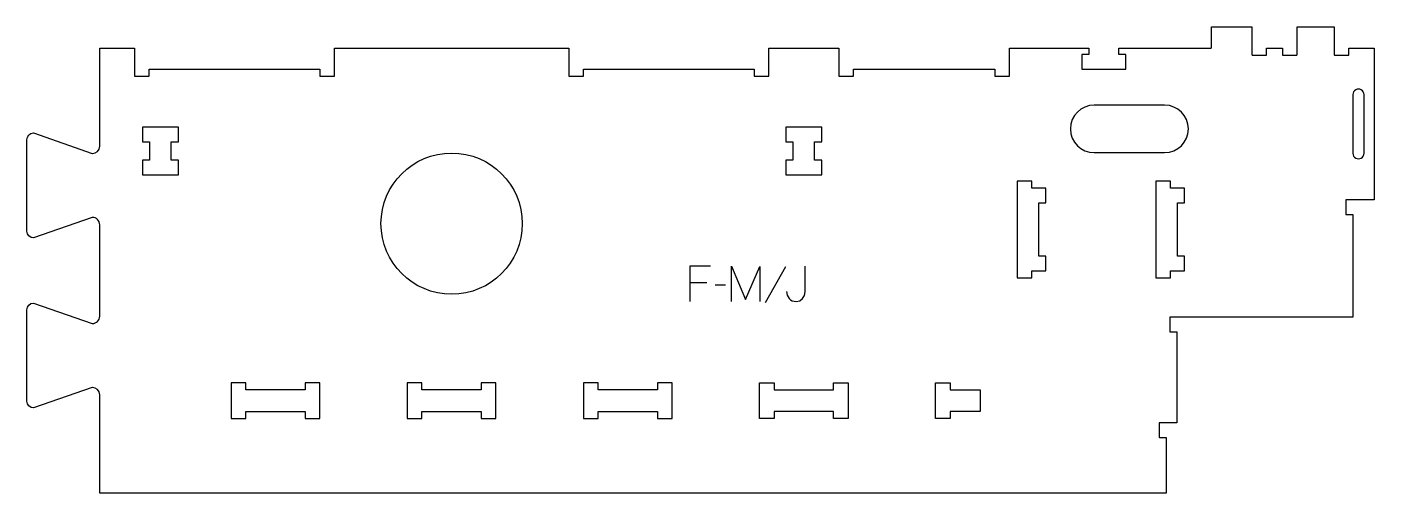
# Model space of a CAD drawing. Header units: millimetres. Extents: x -562 to 586, y -193 to 204.
import ezdxf

# ---------------------------------------------------------------- set-up
doc = ezdxf.new("R2010")
doc.units = ezdxf.units.MM
for name, color, linetype, true_color in [('1_ANYTOOL_1MMDEEP_LABELS_S', 2, 'Continuous', 0xffff00), ('3_ANYTOOL_CUTTHROUGH_INSID', 4, 'Continuous', 0x00ffff), ('4_ANYTOOL_CUTTHROUGH_OUTSI', 5, 'Continuous', 0x0000ff)]:
    doc.layers.add(name, color=color, linetype=linetype, true_color=true_color)

msp = doc.modelspace()

# ---------------------------------------------------------------- linework, layer by layer
at = {"layer": '1_ANYTOOL_1MMDEEP_LABELS_S'}
for p, q in [((84.5, -0.5), (67.3, -31.2)), ((17.7, -14), (3.2, -14)), ((33.5, -16.1), (24.7, -16.2))]:
    msp.add_line(p, q, dxfattribs=at)
for points in [[(20.8, 0), (3.2, 0), (3.2, -30)], [(38.6, -30), (38.6, 0), (50.6, -28.4), (62.6, -0.1), (62.6, -30)], [(85.5, -21.5), (86.1, -24.7), (87.7, -27.4), (88.9, -28.6), (90.3, -29.4), (93.6, -30), (96.7, -29.4), (99.1, -27.6), (100.7, -25), (101.3, -21.9), (101.3, 0)]]:
    msp.add_lwpolyline(points, dxfattribs=at)
at = {"layer": '3_ANYTOOL_CUTTHROUGH_INSID'}
for points in [[(567.9, 146.4), (567.9, 96.4, 1.000001), (577.4, 96.4), (577.4, 146.4, 1.000001)], [(347.5, 96.9), (407.5, 96.9, 1), (407.5, 137.4), (347.5, 137.4, 1)]]:
    msp.add_lwpolyline(points, format="xyb", close=True, dxfattribs=at)
for points in [[(-463.1, 78.1), (-432.6, 78.1), (-432.6, 90.6), (-438.6, 90.6), (-438.6, 106.1), (-432.6, 106.1), (-432.6, 118.6), (-463.1, 118.6), (-463.1, 106.1), (-457.1, 106.1), (-457.1, 90.6), (-463.1, 90.6)], [(84.9, 78.1), (115.4, 78.1), (115.4, 90.6), (109.4, 90.6), (109.4, 106.1), (115.4, 106.1), (115.4, 118.6), (84.9, 118.6), (84.9, 106.1), (90.9, 106.1), (90.9, 90.6), (84.9, 90.6)], [(294.4, 72.6), (281.9, 72.6), (281.9, -9.9), (294.4, -9.9), (294.4, -3.9), (306.4, -3.9), (306.4, 8.6), (300.4, 8.6), (300.4, 54.1), (306.4, 54.1), (306.4, 66.6), (294.4, 66.6)], [(412.4, 72.6), (399.9, 72.6), (399.9, -9.9), (412.4, -9.9), (412.4, -3.9), (424.4, -3.9), (424.4, 8.6), (418.4, 8.6), (418.4, 54.1), (424.4, 54.1), (424.4, 66.6), (412.4, 66.6)], [(-375.1, -105.4), (-375.1, -99.4), (-387.6, -99.4), (-387.6, -129.9), (-375.1, -129.9), (-375.1, -123.9), (-324.6, -123.9), (-324.6, -129.9), (-312.1, -129.9), (-312.1, -99.4), (-324.6, -99.4), (-324.6, -105.4)], [(-174.6, -105.4), (-225.1, -105.4), (-225.1, -99.4), (-237.6, -99.4), (-237.6, -129.9), (-225.1, -129.9), (-225.1, -123.9), (-174.6, -123.9), (-174.6, -129.9), (-162.1, -129.9), (-162.1, -99.4), (-174.6, -99.4)], [(-24.6, -99.6), (-24.6, -105.4), (-75.1, -105.4), (-75.1, -99.4), (-87.6, -99.4), (-87.6, -129.9), (-75.1, -129.9), (-75.1, -123.9), (-24.6, -123.9), (-24.6, -129.9), (-12.1, -129.9), (-12.1, -99.4), (-24.6, -99.4)], [(125.4, -105.4), (125.4, -99.4), (137.9, -99.4), (137.9, -129.9), (125.4, -129.9), (125.4, -123.9), (74.9, -123.9), (74.9, -129.9), (62.4, -129.9), (62.4, -99.4), (74.9, -99.4), (74.9, -105.4)], [(250.2, -123.9), (224.9, -123.9), (224.9, -129.9), (212.4, -129.9), (212.4, -99.4), (224.9, -99.4), (224.9, -105.4), (250.4, -105.4), (250.4, -123.9)]]:
    msp.add_lwpolyline(points, close=True, dxfattribs=at)
msp.add_circle((-199.8, 36.4), 60.2, dxfattribs=at)
at = {"layer": '4_ANYTOOL_CUTTHROUGH_OUTSI'}
msp.add_lwpolyline([(262.9, 168.1), (262.9, 162.4, 0.414214), (263.2, 162.1), (275.2, 162.1, 0.414214), (275.4, 162.4), (275.4, 186.1), (342.9, 186.1), (342.9, 180.6), (337.2, 180.6, 0.414214), (336.9, 180.4), (336.9, 168.4, 0.414214), (337.2, 168.1), (374.2, 168.1, 0.414214), (374.4, 168.4), (374.4, 180.4, 0.414214), (374.2, 180.6), (368.4, 180.6), (368.4, 186.1), (447.2, 186.1, 0.414214), (447.4, 186.4), (447.4, 204.1), (481.9, 204.1), (481.9, 180.4, 0.414214), (482.2, 180.1), (494.2, 180.1, 0.414214), (494.4, 180.4), (494.4, 186.1), (507.8, 186.1), (507.8, 180.4, 0.414214), (508.1, 180.1), (520.1, 180.1, 0.414214), (520.3, 180.4), (520.3, 204.1), (551.9, 204.1), (551.9, 180.4, 0.414214), (552.2, 180.1), (564.2, 180.1, 0.414214), (564.4, 180.4), (564.4, 186.1), (585.9, 186.1), (585.9, 56.6), (562.2, 56.6, 0.414214), (561.9, 56.4), (561.9, 44.4, 0.414214), (562.2, 44.1), (567.9, 44.1), (567.9, -43.4), (412.2, -43.4, 0.414214), (411.9, -43.6), (411.9, -55.6, 0.414214), (412.2, -55.9), (417.9, -55.9), (417.9, -133.4), (403.2, -133.4, 0.414214), (402.9, -133.6), (402.9, -145.6, 0.414214), (403.2, -145.9), (408.9, -145.9), (408.9, -193.4), (-499.6, -193.4), (-499.6, -109.5, 0.411451), (-505.8, -103.3), (-505.9, -103.3), (-555.9, -120.8, -0.412073), (-561.6, -115.1), (-561.6, -37.1, -0.412073), (-555.9, -31.3), (-505.9, -48.8), (-505.8, -48.8, 0.414214), (-499.6, -42.6), (-499.6, 35.4, 0.414214), (-505.8, 41.7), (-505.9, 41.7), (-555.9, 24.2, -0.412073), (-561.6, 29.9), (-561.6, 107.9, -0.412073), (-555.9, 113.7), (-505.9, 96.2), (-505.8, 96.2, 0.411451), (-499.6, 102.4), (-499.6, 186.1), (-470.1, 186.1), (-470.1, 162.4, 0.414214), (-469.8, 162.1), (-457.8, 162.1, 0.414214), (-457.6, 162.4), (-457.6, 168.1), (-312.1, 168.1), (-312.1, 162.4, 0.414214), (-311.8, 162.1), (-299.8, 162.1, 0.414214), (-299.6, 162.4), (-299.6, 186.1), (-100.1, 186.1), (-100.1, 162.4, 0.414214), (-99.8, 162.1), (-87.8, 162.1, 0.414214), (-87.6, 162.4), (-87.6, 168.1), (57.9, 168.1), (57.9, 162.4, 0.414214), (58.2, 162.1), (70.2, 162.1, 0.414214), (70.4, 162.4), (70.4, 186.1), (129.9, 186.1), (129.9, 162.4, 0.414214), (130.2, 162.1), (142.2, 162.1, 0.414214), (142.4, 162.4), (142.4, 168.1)], format="xyb", close=True, dxfattribs=at)

doc.saveas('drawing.dxf')
